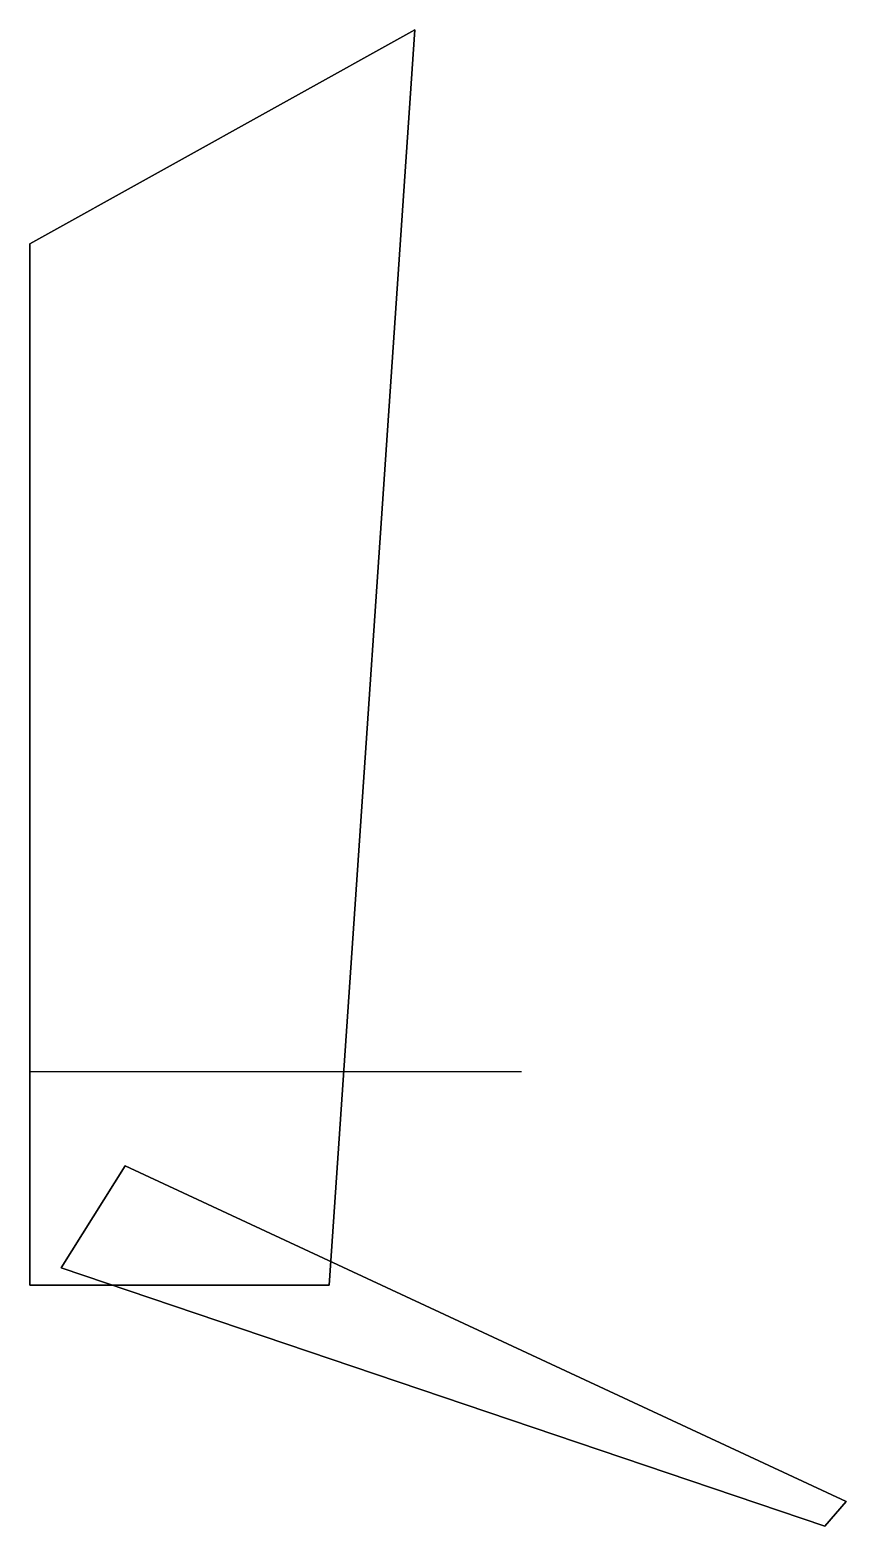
# Model space of a CAD drawing. Extents: x -11.5 to 7.6, y -10.6 to 24.4.
import ezdxf

# ---------------------------------------------------------------- set-up
doc = ezdxf.new("R2010")
doc.units = 0
doc.header["$MEASUREMENT"] = 0
doc.layers.add('CORPO', color=253, linetype='Continuous')

msp = doc.modelspace()

# ---------------------------------------------------------------- linework, layer by layer
msp.add_line((-11.5, 0), (0, 0))
at = {"layer": 'CORPO'}
for points in [[(-11.5, -5, -7.5), (-4.5, -5, -7.5), (-2.5, 24.365, -7.5), (-11.5, 19.365, -7.5)], [(-11.5, 19.365, 7.5), (-2.5, 24.365, 7.5), (-4.5, -5, 7.5), (-11.5, -5, 7.5)], [(-4.5, -5, -7.5), (-4.5, -5, -7.5), (-2.5, 24.365, -7.5)], [(-11.5, -5, 7.5), (-11.5, -5, 7.5), (-11.5, 19.365, 7.5)], [(-11.5, -5, 7.5), (-11.5, -5, -7.5), (-11.5, 19.365, -7.5), (-11.5, 19.365, 7.5)], [(7.094, -10.635, -6.5), (7.588, -10.057, -6.5), (-9.274, -2.21, -6.5), (-10.772, -4.59, -6.5)], [(-10.772, -4.59, 6.5), (-9.274, -2.21, 6.5), (7.588, -10.057, 6.5), (7.094, -10.635, 6.5)], [(7.588, -10.057, -6.5), (7.588, -10.057, -6.5), (-9.274, -2.21, -6.5)], [(7.094, -10.635, 6.5), (7.094, -10.635, 6.5), (-10.772, -4.59, 6.5)], [(7.094, -10.635, 6.5), (7.094, -10.635, -6.5), (-10.772, -4.59, -6.5), (-10.772, -4.59, 6.5)], [(-11.5, -5, 7.5), (-4.5, -5, 7.5), (-11.5, -5, 7.5)]]:
    msp.add_3dface(points, dxfattribs=at)

doc.saveas('drawing.dxf')
